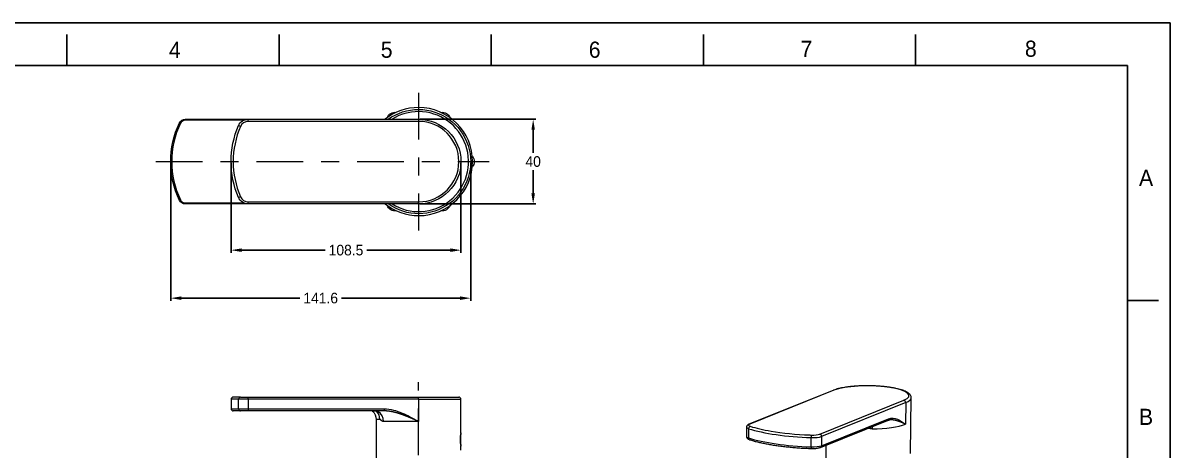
# Model space of a CAD drawing. Extents: x 11219 to 12060, y -16047 to -15452.
# Drawn here: x 11518 to 12060, y -15654 to -15452 of the extents above; entities that cross this region are included whole.
import ezdxf

# ---------------------------------------------------------------- set-up
doc = ezdxf.new("R2010")
doc.units = 0
doc.header["$MEASUREMENT"] = 0
doc.linetypes.add('CENTER', pattern=[47.5, 22, -8.5, 8.5, -8.5])
doc.linetypes.add('CENTER2', pattern=[28.575, 19.05, -3.175, 3.175, -3.175])
doc.layers.get('0').update_dxf_attribs({"color": 3, "linetype": 'CONTINUOUS'})
doc.layers.add('CENTER', color=1, linetype='CENTER2')
doc.layers.add('FORM', color=7, linetype='CONTINUOUS')
doc.layers.add('DIM_', color=6, linetype='CONTINUOUS', lineweight=9)
doc.styles.get("Standard").update_dxf_attribs({"font": 'Gulim.ttf'})
doc.dimstyles.new('사본(2) STANDARD', dxfattribs={"dimscale": 0, "dimtxt": 5, "dimasz": 5, "dimexe": 1.25, "dimexo": 0.625, "dimgap": 1.5, "dimtad": 3, "dimtih": 1, "dimtoh": 1, "dimdec": 1, "dimzin": 9, "dimdsep": 46, "dimtxsty": 'Standard', "dimcen": 2.5, "dimclrd": 3, "dimclre": 3, "dimclrt": 4, "dimadec": 0, "dimazin": 0, "dimtfac": 1, "dimtdec": 1, "dimtmove": 0, "dimatfit": 3, "dimfxl": 1.25, "dimtfill": 1, "dimtolj": 1, "dimtzin": 0, "dimarcsym": 0})

# ---------------------------------------------------------------- blocks, each defined once
blk = doc.blocks.new('*D17')
at = {"layer": 'DIM_', "color": 3, "lineweight": -2, "transparency": 16777216}
for p, q in [((11587.98, -15518.21), (11587.98, -15583.29)), ((11729.58, -15518.21), (11729.58, -15583.29)), ((11592.98, -15582.04), (11648.99, -15582.04)), ((11724.58, -15582.04), (11668.57, -15582.04))]:
    blk.add_line(p, q, dxfattribs=at)
at = {"layer": 'DIM_', "color": 3, "transparency": 16777216}
for points in [[(11592.98, -15581.21), (11592.98, -15582.88), (11587.98, -15582.04)], [(11724.58, -15581.21), (11724.58, -15582.88), (11729.58, -15582.04)]]:
    blk.add_solid(points, dxfattribs=at)
at = {"layer": 'DIM_', "color": 4, "transparency": 16777216, "insert": (11658.78, -15582.04), "char_height": 5, "attachment_point": 5, "bg_fill": 3, "box_fill_scale": 1.25, "bg_fill_color": 256, "bg_fill_true_color": 13158600, "bg_fill_transparency": 0}
blk.add_mtext('\\A1;141.6', dxfattribs=at)
blk = doc.blocks.new('*D18')
at = {"layer": 'DIM_', "color": 3, "lineweight": -2, "transparency": 16777216}
for p, q in [((11616.48, -15518.21), (11616.48, -15560.65)), ((11724.98, -15518.21), (11724.98, -15560.65)), ((11621.48, -15559.4), (11660.94, -15559.4)), ((11719.98, -15559.4), (11680.51, -15559.4))]:
    blk.add_line(p, q, dxfattribs=at)
at = {"layer": 'DIM_', "color": 3, "transparency": 16777216}
for points in [[(11621.48, -15558.57), (11621.48, -15560.24), (11616.48, -15559.4)], [(11719.98, -15558.57), (11719.98, -15560.24), (11724.98, -15559.4)]]:
    blk.add_solid(points, dxfattribs=at)
at = {"layer": 'DIM_', "color": 4, "transparency": 16777216, "insert": (11670.73, -15559.4), "char_height": 5, "attachment_point": 5, "bg_fill": 3, "box_fill_scale": 1.25, "bg_fill_color": 256, "bg_fill_true_color": 13158600, "bg_fill_transparency": 0}
blk.add_mtext('\\A1;108.5', dxfattribs=at)
blk = doc.blocks.new('*D19')
at = {"layer": 'DIM_', "color": 3, "lineweight": -2, "transparency": 16777216}
for p, q in [((11705.6, -15497.59), (11760.31, -15497.59)), ((11759.06, -15502.59), (11759.06, -15513.52)), ((11759.06, -15532.59), (11759.06, -15521.65)), ((11705.6, -15537.59), (11760.31, -15537.59))]:
    blk.add_line(p, q, dxfattribs=at)
at = {"layer": 'DIM_', "color": 3, "transparency": 16777216}
for points in [[(11758.23, -15502.59), (11759.89, -15502.59), (11759.06, -15497.59)], [(11758.23, -15532.59), (11759.89, -15532.59), (11759.06, -15537.59)]]:
    blk.add_solid(points, dxfattribs=at)
at = {"layer": 'DIM_', "color": 4, "transparency": 16777216, "insert": (11759.06, -15517.59), "char_height": 5, "attachment_point": 5, "bg_fill": 3, "box_fill_scale": 1.25, "bg_fill_color": 256, "bg_fill_true_color": 13158600, "bg_fill_transparency": 0}
blk.add_mtext('\\A1;40', dxfattribs=at)

msp = doc.modelspace()

# ---------------------------------------------------------------- linework, layer by layer
at = {"linetype": 'Continuous', "lineweight": 13}
for p, q in [((11592.57, -15499.51), (11592.11, -15499.3)), ((11594.82, -15498.09), (11594.82, -15497.59)), ((11622.43, -15498.09), (11594.82, -15498.09)), ((11620.94, -15500.99), (11620.02, -15500.59)), ((11624.61, -15498.59), (11624.61, -15497.59)), ((11704.98, -15498.59), (11624.61, -15498.59)), ((11704.98, -15497.59), (11704.98, -15498.59)), ((11592.57, -15535.66), (11592.11, -15535.88)), ((11594.82, -15537.09), (11622.43, -15537.09)), ((11594.82, -15537.59), (11594.82, -15537.09)), ((11620.94, -15534.19), (11620.02, -15534.59)), ((11624.61, -15537.59), (11624.61, -15536.59)), ((11624.61, -15536.59), (11704.98, -15536.59)), ((11704.98, -15537.59), (11704.98, -15536.59))]:
    msp.add_line(p, q, dxfattribs=at)
at = {"linetype": 'Continuous', "lineweight": 18}
for p, q in [((11594.82, -15497.59), (11624.61, -15497.59)), ((11624.61, -15497.59), (11704.98, -15497.59)), ((11624.61, -15537.59), (11594.82, -15537.59)), ((11704.98, -15537.59), (11624.61, -15537.59))]:
    msp.add_line(p, q, dxfattribs=at)
at = {"linetype": 'Continuous', "lineweight": 18, "extrusion": (0, 1, 0)}
for p, q in [((11616.48, -15629.76), (11616.48, -15634.26)), ((11620.94, -15628.76), (11617.48, -15628.76)), ((11620.94, -15628.76), (11624.61, -15628.76)), ((11624.61, -15628.76), (11704.98, -15628.76)), ((11704.98, -15628.76), (11723.98, -15628.76)), ((11724.98, -15645.69), (11724.98, -15629.76)), ((11620.94, -15635.26), (11617.48, -15635.26)), ((11624.61, -15635.26), (11620.94, -15635.26)), ((11688.73, -15635.26), (11624.61, -15635.26)), ((11688.73, -15634.26), (11688.73, -15635.26)), ((11684.98, -15639.25), (11684.98, -15659.66)), ((11724.98, -15653.74), (11724.98, -15651.84)), ((11724.98, -15651.86), (11724.98, -15651.86))]:
    msp.add_line(p, q, dxfattribs=at)
at = {"linetype": 'Continuous', "lineweight": 13, "extrusion": (0, 1, 0)}
for p, q in [((11620.02, -15629.76), (11616.48, -15629.76)), ((11624.61, -15629.76), (11620.02, -15629.76)), ((11620.02, -15634.26), (11620.02, -15629.76)), ((11624.61, -15629.76), (11624.61, -15628.76)), ((11704.98, -15629.76), (11624.61, -15629.76)), ((11624.61, -15629.76), (11624.61, -15634.26)), ((11704.98, -15629.76), (11704.98, -15628.76)), ((11704.98, -15629.76), (11724.98, -15629.76)), ((11704.98, -15629.76), (11704.98, -15640.26)), ((11616.48, -15634.26), (11620.02, -15634.26)), ((11620.02, -15634.26), (11624.61, -15634.26)), ((11624.61, -15634.26), (11624.61, -15635.26)), ((11624.61, -15634.26), (11688.73, -15634.26)), ((11685.13, -15635.46), (11683.24, -15635.46)), ((11686.71, -15639.25), (11684.98, -15639.25)), ((11704.98, -15640.26), (11688.44, -15640.26))]:
    msp.add_line(p, q, dxfattribs=at)
at = {"linetype": 'Continuous', "lineweight": 18, "extrusion": (0.009886, 0.972157, 0.234124)}
for p, q in [((11900.6, -15625.58), (11860.9, -15641.56)), ((11937.22, -15655.32), (11937.49, -15629.06)), ((11894.64, -15652.5), (11926.31, -15639.75)), ((11859.75, -15642.93), (11859.71, -15647.3)), ((11897.26, -15651.44), (11897.19, -15657.72))]:
    msp.add_line(p, q, dxfattribs=at)
at = {"linetype": 'Continuous', "lineweight": 13, "extrusion": (0.009886, 0.972157, 0.234124)}
for p, q in [((11900.98, -15625.53), (11861.28, -15641.51)), ((11894.32, -15646.22), (11934.02, -15630.24)), ((11934.88, -15631.34), (11895.18, -15647.32)), ((11934.88, -15631.34), (11934.77, -15641.55)), ((11895.14, -15651.69), (11926.81, -15638.95)), ((11860.75, -15643.64), (11860.7, -15648.02)), ((11890.27, -15652.23), (11890.31, -15647.86)), ((11895.18, -15647.32), (11895.14, -15651.69))]:
    msp.add_line(p, q, dxfattribs=at)
at = {"linetype": 'Continuous', "lineweight": 18}
for centre, radius, start, end in [((11704.98, -15517.59), 25.5, 90, 128.3428), ((11704.98, -15517.59), 23.6, 90, 122.0681), ((11704.98, -15517.59), 23.6, 237.9375, 90), ((11704.98, -15517.59), 25.5, 270, 90), ((11704.98, -15517.59), 25.5, 231.6572, 270), ((11617.48, -15629.76), 1, 90, 180), ((11723.98, -15629.76), 1, 0, 90), ((11617.48, -15634.26), 1, 180, 270), ((11684.55, -15633.94), 2, 221.2769, 229.2602)]:
    msp.add_arc(centre, radius, start, end, dxfattribs=at)
at = {"linetype": 'Continuous', "lineweight": 18, "extrusion": (0, 0, -1)}
for centre, radius, start, end in [((-11693.85, -15498.32), 4, 21.4402, 98.5598), ((-11704.98, -15517.59), 24.6, 90, 305.6062), ((-11704.98, -15517.59), 24.6, 54.3881, 90), ((-11716.1, -15498.32), 4, 81.4402, 158.5598), ((-11630.48, -15517.59), 42.5, 334.5083, 25.4917), ((-11594.82, -15500.59), 3, 25.4917, 90), ((-11658.98, -15517.59), 42.5, 336.4218, 23.5782), ((-11624.61, -15502.59), 5, 23.5782, 90), ((-11704.98, -15517.59), 20, 90, 270), ((-11727.23, -15517.59), 4, 141.4402, 218.5598), ((-11594.82, -15534.59), 3, 270, 334.5083), ((-11624.61, -15532.59), 5, 270, 336.4218), ((-11693.85, -15536.86), 4, 261.4402, 338.5598), ((-11716.1, -15536.86), 4, 201.4402, 278.5598), ((-11679.98, -15639.25), 5, 130.7398, 180)]:
    msp.add_arc(centre, radius, start, end, dxfattribs=at)
at = {"linetype": 'Continuous', "lineweight": 13}
for centre, radius, start, end in [((11630.48, -15517.59), 42, 154.5083, 205.4917), ((11594.82, -15500.59), 2.5, 90, 154.5083), ((11624.61, -15502.59), 4, 90, 156.4218), ((11704.98, -15517.59), 19, 270, 90), ((11658.98, -15517.59), 41.5, 156.4218, 203.5782), ((11594.82, -15534.59), 2.5, 205.4917, 270), ((11624.61, -15532.59), 4, 203.5782, 270)]:
    msp.add_arc(centre, radius, start, end, dxfattribs=at)
for centre, major_axis, ratio, start_param, end_param in [((11917.5, -15627.89), (-19, 0.19), 0.234124, 2.627342, 5.768934), ((11620.94, -15629.76), (0, 1), 0.916515, 0, 1.570796), ((11900.97, -15626.5), (-0.373, 0.928), 0.846463, 5.827907, 6.283193), ((11934.01, -15631.22), (0.373, -0.928), 0.846463, 1.115518, 2.686314), ((11917.49, -15628.86), (20, -0.2), 0.234124, 5.768934, 6.283223), ((11620.94, -15634.26), (0, 1), 0.916515, 1.570796, 3.141593), ((11686.32, -15633.94), (0, -2), 0.913247, 5.432806, 5.572142), ((11682.15, -15639.25), (0, -5), 0.913247, 1.570796, 2.430549), ((11864.75, -15642.98), (5, -0.05), 0.234124, 3.138384, 3.786621), ((11864.76, -15642.01), (-4, 0.04), 0.234124, 5.768934, 6.928214), ((11861.55, -15643.51), (0.307, 0.952), 0.776873, 0.380977, 1.951773), ((11894.77, -15638.01), (42.5, -0.43), 0.234124, 3.786621, 4.609655), ((11861.27, -15642.48), (0.373, -0.928), 0.846463, 2.686314, 3.141158), ((11894.78, -15637.03), (-41.5, 0.42), 0.234124, 0.645029, 0.972262), ((11894.78, -15637.03), (-41.5, 0.42), 0.234124, 1.448104, 1.468062), ((11890.41, -15647.63), (0.034, 0.999), 0.099703, 0.237523, 1.80832), ((11890.84, -15645.73), (-4, 0.04), 0.234124, 1.468062, 2.627342), ((11894.31, -15647.2), (0.373, -0.928), 0.846463, 1.115518, 2.686314), ((11917.39, -15639.07), (20, -0.2), 0.234124, 4.795238, 5.768934), ((11864.71, -15647.35), (-5, 0.05), 0.234124, 0.000017, 0.645029), ((11861.5, -15647.89), (0.307, 0.952), 0.776873, 1.951773, 3.141725), ((11894.72, -15642.38), (-42.5, 0.43), 0.234124, 0.645029, 1.468062), ((11890.37, -15652), (0.034, 0.999), 0.099703, 1.80832, 3.141314), ((11890.79, -15651.07), (-5, 0.05), 0.234124, 1.468062, 2.627342), ((11890.83, -15646.7), (5, -0.05), 0.234124, 4.609655, 5.768934), ((11894.27, -15651.57), (-0.373, 0.928), 0.846463, 3.140888, 4.257111)]:
    msp.add_ellipse(centre, major_axis=major_axis, ratio=ratio, start_param=start_param, end_param=end_param, dxfattribs=at)
at = {"linetype": 'Continuous', "lineweight": 18}
for centre, major_axis, ratio, start_param, end_param in [((11684.3, -15640.26), (0, -5), 0.82697, 1.570796, 2.714571), ((11925.94, -15638.82), (-0.373, 0.928), 0.846463, 3.1416, 4.257111), ((11894.78, -15637.03), (-41.5, 0.42), 0.234124, 0.972262, 1.448104), ((11919.4, -15644.92), (0.05, -5), 0.080454, 4.248303, 4.475289)]:
    msp.add_ellipse(centre, major_axis=major_axis, ratio=ratio, start_param=start_param, end_param=end_param, dxfattribs=at)
for points, knots in [([(11937.46, -15629.04), (11937.47, -15628.94), (11937.48, -15628.64), (11937.31, -15628.15), (11937, -15627.63), (11936.53, -15627.13), (11935.9, -15626.65), (11935.07, -15626.19), (11934.07, -15625.75), (11932.93, -15625.35), (11931.66, -15624.99), (11930.28, -15624.66), (11928.79, -15624.37), (11927.21, -15624.11), (11925.54, -15623.89), (11923.8, -15623.71), (11922.01, -15623.57), (11920.18, -15623.47), (11918.32, -15623.42), (11916.46, -15623.4), (11914.61, -15623.43), (11912.78, -15623.5), (11911, -15623.61), (11909.27, -15623.76), (11907.62, -15623.95), (11906.05, -15624.18), (11904.58, -15624.44), (11903.22, -15624.74), (11901.98, -15625.08), (11901.14, -15625.37), (11900.7, -15625.54), (11900.6, -15625.58)], [0, 0, 0, 0, 0.013762, 0.041481, 0.069859, 0.101187, 0.136787, 0.1755, 0.214436, 0.252656, 0.290303, 0.327567, 0.364575, 0.401411, 0.438131, 0.474768, 0.511351, 0.547896, 0.584419, 0.620933, 0.657447, 0.69397, 0.730513, 0.76709, 0.803717, 0.840416, 0.877217, 0.914162, 0.951315, 0.988775, 1, 1, 1, 1]), ([(11685.5, -15635.47), (11685.5, -15635.47), (11685.5, -15635.47), (11685.49, -15635.47), (11685.47, -15635.46), (11685.45, -15635.46), (11685.44, -15635.46), (11685.42, -15635.46), (11685.4, -15635.46), (11685.38, -15635.46), (11685.36, -15635.46), (11685.34, -15635.46), (11685.31, -15635.46), (11685.29, -15635.46), (11685.26, -15635.46), (11685.24, -15635.46), (11685.21, -15635.46), (11685.18, -15635.46), (11685.16, -15635.46), (11685.14, -15635.46), (11685.13, -15635.46)], [0, 0, 0, 0, 0.009802, 0.065851, 0.122256, 0.178999, 0.236061, 0.293424, 0.351073, 0.40899, 0.467161, 0.525571, 0.584207, 0.643056, 0.702106, 0.761345, 0.820764, 0.880352, 0.9401, 1, 1, 1, 1]), ([(11686.01, -15635.71), (11686.01, -15635.71), (11686.01, -15635.71), (11686, -15635.71), (11685.99, -15635.71), (11685.98, -15635.71), (11685.97, -15635.7), (11685.95, -15635.7), (11685.94, -15635.7), (11685.93, -15635.69), (11685.92, -15635.69), (11685.9, -15635.68), (11685.89, -15635.68), (11685.87, -15635.67), (11685.86, -15635.66), (11685.84, -15635.65), (11685.82, -15635.65), (11685.81, -15635.64), (11685.81, -15635.64), (11685.81, -15635.64)], [0, 0, 0, 0, 0.038787, 0.079479, 0.12256, 0.168439, 0.217452, 0.269872, 0.325909, 0.38571, 0.449369, 0.51692, 0.588348, 0.663591, 0.74254, 0.825049, 0.910934, 0.999982, 1, 1, 1, 1]), ([(11704.98, -15640.26), (11704.92, -15640.24), (11704.82, -15640.19), (11704.66, -15640.12), (11704.51, -15640.05), (11704.35, -15639.99), (11704.2, -15639.92), (11704.05, -15639.85), (11703.9, -15639.78), (11703.75, -15639.72), (11703.6, -15639.65), (11703.45, -15639.58), (11703.31, -15639.52), (11703.16, -15639.46), (11703.02, -15639.39), (11702.88, -15639.33), (11702.74, -15639.27), (11702.6, -15639.21), (11702.46, -15639.14), (11702.32, -15639.08), (11702.18, -15639.02), (11702.05, -15638.97), (11701.91, -15638.91), (11701.78, -15638.85), (11701.65, -15638.79), (11701.52, -15638.74), (11701.39, -15638.68), (11701.26, -15638.63), (11701.13, -15638.57), (11701.01, -15638.52), (11700.88, -15638.47), (11700.76, -15638.41), (11700.63, -15638.36), (11700.51, -15638.31), (11700.39, -15638.26), (11700.27, -15638.21), (11700.15, -15638.16), (11700.04, -15638.11), (11699.92, -15638.07), (11699.8, -15638.02), (11699.69, -15637.97), (11699.58, -15637.93), (11699.47, -15637.88), (11699.36, -15637.84), (11699.25, -15637.8), (11699.14, -15637.75), (11699.03, -15637.71), (11698.93, -15637.67), (11698.82, -15637.63), (11698.72, -15637.59), (11698.62, -15637.55), (11698.52, -15637.51), (11698.42, -15637.48), (11698.32, -15637.44), (11698.22, -15637.4), (11698.12, -15637.37), (11698.03, -15637.33), (11697.93, -15637.29), (11697.84, -15637.26), (11697.75, -15637.23), (11697.66, -15637.19), (11697.57, -15637.16), (11697.48, -15637.13), (11697.4, -15637.1), (11697.31, -15637.07), (11697.23, -15637.04), (11697.14, -15637.01), (11697.04, -15636.97), (11696.92, -15636.93), (11696.78, -15636.88), (11696.64, -15636.83), (11696.51, -15636.79), (11696.37, -15636.74), (11696.23, -15636.69), (11696.09, -15636.65), (11695.96, -15636.6), (11695.82, -15636.56), (11695.68, -15636.52), (11695.55, -15636.47), (11695.41, -15636.43), (11695.28, -15636.39), (11695.14, -15636.35), (11695.01, -15636.31), (11694.88, -15636.27), (11694.74, -15636.23), (11694.61, -15636.19), (11694.48, -15636.16), (11694.34, -15636.12), (11694.21, -15636.08), (11694.08, -15636.05), (11693.95, -15636.01), (11693.82, -15635.98), (11693.69, -15635.95), (11693.56, -15635.91), (11693.43, -15635.88), (11693.3, -15635.85), (11693.17, -15635.82), (11693.04, -15635.79), (11692.91, -15635.76), (11692.79, -15635.74), (11692.66, -15635.71), (11692.53, -15635.68), (11692.4, -15635.66), (11692.28, -15635.63), (11692.15, -15635.61), (11692.03, -15635.58), (11691.9, -15635.56), (11691.78, -15635.54), (11691.66, -15635.52), (11691.53, -15635.5), (11691.41, -15635.48), (11691.29, -15635.46), (11691.16, -15635.44), (11691.04, -15635.43), (11690.92, -15635.41), (11690.8, -15635.4), (11690.68, -15635.38), (11690.56, -15635.37), (11690.44, -15635.36), (11690.33, -15635.34), (11690.21, -15635.33), (11690.09, -15635.32), (11689.97, -15635.31), (11689.86, -15635.31), (11689.74, -15635.3), (11689.63, -15635.29), (11689.51, -15635.28), (11689.4, -15635.28), (11689.29, -15635.27), (11689.17, -15635.27), (11689.06, -15635.27), (11688.95, -15635.27), (11688.84, -15635.26), (11688.77, -15635.26), (11688.73, -15635.26)], [0, 0, 0, 0, 0.010091, 0.0201, 0.03003, 0.039879, 0.049649, 0.059339, 0.068951, 0.078483, 0.087938, 0.097314, 0.106613, 0.115833, 0.124977, 0.134043, 0.143032, 0.151944, 0.16078, 0.169539, 0.178222, 0.186828, 0.195359, 0.203813, 0.212191, 0.220493, 0.228719, 0.23687, 0.244945, 0.252943, 0.260866, 0.268714, 0.276485, 0.284181, 0.291801, 0.299344, 0.306812, 0.314204, 0.32152, 0.32876, 0.335923, 0.343011, 0.350021, 0.356956, 0.363813, 0.370594, 0.377298, 0.383926, 0.390476, 0.396948, 0.403344, 0.409662, 0.415902, 0.422064, 0.428149, 0.434155, 0.440083, 0.445932, 0.451703, 0.457395, 0.463009, 0.468542, 0.473997, 0.479372, 0.484668, 0.489883, 0.495019, 0.500074, 0.508704, 0.517303, 0.52587, 0.534406, 0.542911, 0.551384, 0.559825, 0.568236, 0.576615, 0.584962, 0.593278, 0.601563, 0.609816, 0.618038, 0.626228, 0.634387, 0.642514, 0.65061, 0.658674, 0.666706, 0.674706, 0.682675, 0.690611, 0.698516, 0.706388, 0.714228, 0.722036, 0.729811, 0.737554, 0.745264, 0.752942, 0.760587, 0.768199, 0.775778, 0.783323, 0.790836, 0.798315, 0.80576, 0.813172, 0.820549, 0.827893, 0.835203, 0.842478, 0.849719, 0.856926, 0.864098, 0.871234, 0.878336, 0.885403, 0.892434, 0.89943, 0.90639, 0.913315, 0.920203, 0.927055, 0.933871, 0.940651, 0.947394, 0.9541, 0.960769, 0.967401, 0.973996, 0.980554, 0.987074, 0.993556, 1, 1, 1, 1]), ([(11934.77, -15641.55), (11934.75, -15641.54), (11934.7, -15641.51), (11934.62, -15641.47), (11934.54, -15641.44), (11934.47, -15641.4), (11934.39, -15641.37), (11934.32, -15641.33), (11934.24, -15641.29), (11934.17, -15641.26), (11934.09, -15641.22), (11934.02, -15641.19), (11933.94, -15641.15), (11933.87, -15641.12), (11933.8, -15641.09), (11933.73, -15641.05), (11933.66, -15641.02), (11933.58, -15640.99), (11933.51, -15640.96), (11933.44, -15640.92), (11933.37, -15640.89), (11933.3, -15640.86), (11933.23, -15640.83), (11933.17, -15640.8), (11933.1, -15640.77), (11933.03, -15640.74), (11932.96, -15640.71), (11932.9, -15640.69), (11932.83, -15640.66), (11932.76, -15640.63), (11932.7, -15640.6), (11932.63, -15640.58), (11932.57, -15640.55), (11932.5, -15640.52), (11932.44, -15640.5), (11932.38, -15640.47), (11932.31, -15640.45), (11932.25, -15640.43), (11932.19, -15640.4), (11932.13, -15640.38), (11932.07, -15640.36), (11932.01, -15640.33), (11931.95, -15640.31), (11931.89, -15640.29), (11931.83, -15640.27), (11931.77, -15640.25), (11931.71, -15640.23), (11931.66, -15640.21), (11931.6, -15640.19), (11931.54, -15640.17), (11931.49, -15640.15), (11931.43, -15640.13), (11931.38, -15640.12), (11931.33, -15640.1), (11931.27, -15640.08), (11931.22, -15640.06), (11931.17, -15640.05), (11931.12, -15640.03), (11931.07, -15640.02), (11931.01, -15640), (11930.97, -15639.99), (11930.92, -15639.97), (11930.87, -15639.96), (11930.82, -15639.94), (11930.77, -15639.93), (11930.73, -15639.92), (11930.68, -15639.9), (11930.63, -15639.89), (11930.56, -15639.87), (11930.48, -15639.85), (11930.41, -15639.83), (11930.33, -15639.81), (11930.25, -15639.79), (11930.18, -15639.77), (11930.1, -15639.75), (11930.02, -15639.74), (11929.95, -15639.72), (11929.87, -15639.7), (11929.8, -15639.69), (11929.72, -15639.67), (11929.65, -15639.66), (11929.57, -15639.64), (11929.5, -15639.63), (11929.42, -15639.62), (11929.35, -15639.6), (11929.27, -15639.59), (11929.2, -15639.58), (11929.12, -15639.57), (11929.05, -15639.56), (11928.98, -15639.55), (11928.9, -15639.54), (11928.83, -15639.53), (11928.75, -15639.52), (11928.68, -15639.52), (11928.61, -15639.51), (11928.53, -15639.51), (11928.46, -15639.5), (11928.39, -15639.5), (11928.32, -15639.49), (11928.24, -15639.49), (11928.17, -15639.49), (11928.1, -15639.49), (11928.03, -15639.49), (11927.96, -15639.48), (11927.88, -15639.49), (11927.81, -15639.49), (11927.74, -15639.49), (11927.67, -15639.49), (11927.6, -15639.49), (11927.53, -15639.5), (11927.46, -15639.5), (11927.39, -15639.51), (11927.32, -15639.51), (11927.25, -15639.52), (11927.18, -15639.53), (11927.11, -15639.53), (11927.05, -15639.54), (11926.98, -15639.55), (11926.94, -15639.56), (11926.92, -15639.56)], [0, 0, 0, 0, 0.011238, 0.022386, 0.033445, 0.044415, 0.055296, 0.066088, 0.076793, 0.08741, 0.09794, 0.108383, 0.118739, 0.129008, 0.139192, 0.149289, 0.159301, 0.169227, 0.179067, 0.188823, 0.198493, 0.208078, 0.217579, 0.226995, 0.236326, 0.245572, 0.254734, 0.263812, 0.272805, 0.281713, 0.290538, 0.299277, 0.307933, 0.316504, 0.32499, 0.333392, 0.341709, 0.349942, 0.35809, 0.366153, 0.374132, 0.382025, 0.389833, 0.397556, 0.405194, 0.412746, 0.420213, 0.427593, 0.434889, 0.442098, 0.44922, 0.456257, 0.463207, 0.47007, 0.476847, 0.483536, 0.490138, 0.496653, 0.50308, 0.50942, 0.515671, 0.521835, 0.52791, 0.533896, 0.539794, 0.545603, 0.551322, 0.556953, 0.566565, 0.576142, 0.585683, 0.59519, 0.604662, 0.614099, 0.6235, 0.632867, 0.642199, 0.651496, 0.660758, 0.669985, 0.679177, 0.688334, 0.697456, 0.706543, 0.715594, 0.724611, 0.733592, 0.742537, 0.751448, 0.760323, 0.769162, 0.777965, 0.786733, 0.795465, 0.804161, 0.81282, 0.821444, 0.830031, 0.838582, 0.847097, 0.855574, 0.864015, 0.872419, 0.880786, 0.889115, 0.897408, 0.905662, 0.913879, 0.922058, 0.930199, 0.938302, 0.946367, 0.954393, 0.962381, 0.970329, 0.978239, 0.986109, 0.99394, 1, 1, 1, 1]), ([(11724.96, -15645.75), (11724.95, -15645.79), (11724.93, -15645.9), (11724.9, -15646.12), (11724.87, -15646.36), (11724.84, -15646.57), (11724.82, -15646.79), (11724.78, -15647.12), (11724.75, -15647.57), (11724.73, -15648.05), (11724.71, -15648.46), (11724.71, -15648.76), (11724.71, -15649.06), (11724.72, -15649.46), (11724.75, -15649.95), (11724.78, -15650.4), (11724.82, -15650.73), (11724.84, -15650.96), (11724.87, -15651.16), (11724.9, -15651.4), (11724.93, -15651.6), (11724.95, -15651.71), (11724.95, -15651.74)], [0, 0, 0, 0, 0.061724, 0.136427, 0.173779, 0.211131, 0.248482, 0.285834, 0.360538, 0.435241, 0.472593, 0.509945, 0.547296, 0.584648, 0.659352, 0.734055, 0.771407, 0.808759, 0.84611, 0.883462, 0.958166, 1, 1, 1, 1]), ([(11724.95, -15651.63), (11724.94, -15651.55), (11724.92, -15651.41), (11724.89, -15651.17), (11724.87, -15650.96), (11724.85, -15650.73), (11724.82, -15650.41), (11724.79, -15649.96), (11724.77, -15649.57), (11724.76, -15649.17), (11724.75, -15648.97), (11724.75, -15648.56), (11724.76, -15648.36), (11724.77, -15647.96), (11724.79, -15647.57), (11724.82, -15647.12), (11724.85, -15646.8), (11724.87, -15646.57), (11724.89, -15646.37), (11724.92, -15646.13), (11724.94, -15645.98), (11724.95, -15645.9), (11724.95, -15645.9)], [0, 0, 0, 0, 0.083012, 0.124528, 0.166044, 0.20756, 0.249076, 0.332109, 0.415141, 0.415141, 0.498173, 0.498173, 0.581206, 0.581206, 0.664238, 0.74727, 0.788787, 0.830303, 0.871819, 0.913335, 0.996367, 1, 1, 1, 1]), ([(11724.98, -15645.68), (11724.98, -15645.68), (11724.98, -15645.68), (11724.98, -15645.67), (11724.98, -15645.66), (11724.98, -15645.66)], [0, 0, 0, 0, 0.033359, 0.033359, 1, 1, 1, 1]), ([(11860.9, -15641.56), (11860.8, -15641.6), (11860.57, -15641.7), (11860.25, -15641.91), (11859.96, -15642.21), (11859.78, -15642.57), (11859.76, -15642.81), (11859.77, -15642.91)], [0, 0, 0, 0, 0.187039, 0.44049, 0.655825, 0.86311, 1, 1, 1, 1]), ([(11859.72, -15647.29), (11859.72, -15647.34), (11859.7, -15647.54), (11859.82, -15647.87), (11860.05, -15648.2), (11860.35, -15648.46), (11860.73, -15648.67), (11861.03, -15648.79), (11861.2, -15648.84)], [0, 0, 0, 0, 0.056959, 0.227504, 0.387857, 0.560764, 0.773294, 1, 1, 1, 1]), ([(11861.2, -15648.84), (11861.49, -15648.93), (11862.36, -15649.2), (11863.89, -15649.63), (11865.83, -15650.11), (11867.89, -15650.57), (11870.06, -15650.98), (11872.34, -15651.37), (11874.7, -15651.72), (11877.15, -15652.03), (11879.67, -15652.3), (11882.26, -15652.54), (11884.89, -15652.74), (11887.59, -15652.89), (11889.41, -15652.97), (11890.34, -15653)], [0, 0, 0, 0, 0.04189, 0.122213, 0.202342, 0.282291, 0.362102, 0.441806, 0.521427, 0.600981, 0.680485, 0.759948, 0.839381, 0.918791, 1, 1, 1, 1]), ([(11890.34, -15653), (11890.49, -15653.01), (11890.94, -15653.02), (11891.69, -15653), (11892.55, -15652.95), (11893.35, -15652.84), (11894.06, -15652.7), (11894.46, -15652.57), (11894.64, -15652.5)], [0, 0, 0, 0, 0.093843, 0.272893, 0.452674, 0.634177, 0.819668, 1, 1, 1, 1])]:
    msp.add_open_spline(points, degree=3, knots=knots, dxfattribs=at)
at = {"linetype": 'Continuous', "lineweight": 13}
for points, knots in [([(11685.19, -15635.27), (11685.19, -15635.27), (11685.19, -15635.28), (11685.21, -15635.28), (11685.22, -15635.28), (11685.24, -15635.28), (11685.26, -15635.28), (11685.27, -15635.29), (11685.29, -15635.29), (11685.31, -15635.29), (11685.32, -15635.3), (11685.34, -15635.3), (11685.35, -15635.3), (11685.37, -15635.31), (11685.38, -15635.31), (11685.4, -15635.31), (11685.41, -15635.32), (11685.43, -15635.32), (11685.44, -15635.33), (11685.46, -15635.33), (11685.47, -15635.34), (11685.49, -15635.34), (11685.5, -15635.35), (11685.52, -15635.35), (11685.53, -15635.36), (11685.55, -15635.36), (11685.56, -15635.37), (11685.57, -15635.37), (11685.59, -15635.38), (11685.6, -15635.38), (11685.61, -15635.39), (11685.63, -15635.4), (11685.64, -15635.4), (11685.65, -15635.41), (11685.67, -15635.42), (11685.68, -15635.42), (11685.69, -15635.43), (11685.7, -15635.44), (11685.72, -15635.45), (11685.73, -15635.45), (11685.74, -15635.46), (11685.75, -15635.47), (11685.77, -15635.48), (11685.78, -15635.49), (11685.79, -15635.49), (11685.8, -15635.5), (11685.81, -15635.51), (11685.82, -15635.52), (11685.84, -15635.53), (11685.85, -15635.54), (11685.86, -15635.55), (11685.87, -15635.56), (11685.88, -15635.57), (11685.89, -15635.58), (11685.9, -15635.59), (11685.91, -15635.6), (11685.92, -15635.61), (11685.93, -15635.62), (11685.94, -15635.63), (11685.95, -15635.64), (11685.96, -15635.65), (11685.97, -15635.66), (11685.98, -15635.67), (11685.99, -15635.68), (11686, -15635.69), (11686.01, -15635.7), (11686.01, -15635.71), (11686.01, -15635.71)], [0, 0, 0, 0, 0.004748, 0.01957, 0.034409, 0.049266, 0.064139, 0.079031, 0.093942, 0.108871, 0.123819, 0.138786, 0.153773, 0.16878, 0.183807, 0.198855, 0.213925, 0.229015, 0.244127, 0.259261, 0.274417, 0.289595, 0.304796, 0.320021, 0.335268, 0.35054, 0.365835, 0.381154, 0.396498, 0.411867, 0.42726, 0.442679, 0.458123, 0.473593, 0.489089, 0.504611, 0.52016, 0.535735, 0.551337, 0.566967, 0.582624, 0.598308, 0.61402, 0.629761, 0.645529, 0.661327, 0.677153, 0.693007, 0.708891, 0.724804, 0.740747, 0.75672, 0.772722, 0.788755, 0.804817, 0.820911, 0.837035, 0.85319, 0.869375, 0.885592, 0.901841, 0.918121, 0.934433, 0.950776, 0.967152, 0.98356, 1, 1, 1, 1]), ([(11685.35, -15635.36), (11685.35, -15635.36), (11685.35, -15635.37), (11685.36, -15635.38), (11685.37, -15635.39), (11685.38, -15635.4), (11685.39, -15635.4), (11685.41, -15635.41), (11685.42, -15635.42), (11685.43, -15635.43), (11685.44, -15635.44), (11685.45, -15635.45), (11685.47, -15635.46), (11685.48, -15635.47), (11685.49, -15635.47), (11685.5, -15635.48), (11685.51, -15635.49), (11685.53, -15635.5), (11685.54, -15635.5), (11685.55, -15635.51), (11685.56, -15635.52), (11685.57, -15635.53), (11685.58, -15635.53), (11685.59, -15635.54), (11685.61, -15635.55), (11685.62, -15635.55), (11685.63, -15635.56), (11685.64, -15635.56), (11685.65, -15635.57), (11685.66, -15635.58), (11685.67, -15635.58), (11685.68, -15635.59), (11685.69, -15635.59), (11685.7, -15635.6), (11685.71, -15635.6), (11685.72, -15635.61), (11685.73, -15635.61), (11685.74, -15635.62), (11685.75, -15635.62), (11685.76, -15635.63), (11685.77, -15635.63), (11685.78, -15635.63), (11685.79, -15635.64), (11685.8, -15635.64), (11685.81, -15635.65), (11685.82, -15635.65), (11685.83, -15635.65), (11685.84, -15635.66), (11685.85, -15635.66), (11685.86, -15635.66), (11685.87, -15635.67), (11685.88, -15635.67), (11685.88, -15635.67), (11685.89, -15635.68), (11685.9, -15635.68), (11685.91, -15635.68), (11685.92, -15635.68), (11685.93, -15635.69), (11685.93, -15635.69), (11685.94, -15635.69), (11685.95, -15635.69), (11685.96, -15635.7), (11685.96, -15635.7), (11685.97, -15635.7), (11685.98, -15635.7), (11685.99, -15635.71), (11685.99, -15635.71), (11686, -15635.71), (11686.01, -15635.71), (11686.01, -15635.71), (11686.01, -15635.71)], [0, 0, 0, 0, 0.00139, 0.022268, 0.04296, 0.063466, 0.083787, 0.103922, 0.123872, 0.143635, 0.163212, 0.182604, 0.20181, 0.22083, 0.239664, 0.258312, 0.276776, 0.295054, 0.313147, 0.331055, 0.348779, 0.366318, 0.383674, 0.400845, 0.417834, 0.434639, 0.451262, 0.467702, 0.483961, 0.500037, 0.515933, 0.531648, 0.547183, 0.562538, 0.577714, 0.592711, 0.60753, 0.62217, 0.636634, 0.65092, 0.665031, 0.678965, 0.692724, 0.706308, 0.719719, 0.732955, 0.746019, 0.758909, 0.771628, 0.784176, 0.796552, 0.808759, 0.820795, 0.832663, 0.844362, 0.855892, 0.867256, 0.878452, 0.889483, 0.900347, 0.911046, 0.921581, 0.931952, 0.942159, 0.952203, 0.962085, 0.971805, 0.981364, 0.990762, 1, 1, 1, 1]), ([(11688.73, -15634.26), (11691.68, -15634.26), (11694.53, -15635.13), (11699.89, -15637.4), (11702.44, -15638.84), (11704.98, -15640.26)], [0, 0, 0, 0, 0.5, 0.5, 1, 1, 1, 1]), ([(11688.44, -15640.26), (11688.43, -15640.26), (11688.42, -15640.26), (11688.41, -15640.26), (11688.39, -15640.26), (11688.38, -15640.26), (11688.36, -15640.26), (11688.35, -15640.26), (11688.33, -15640.26), (11688.31, -15640.26), (11688.3, -15640.25), (11688.28, -15640.25), (11688.27, -15640.25), (11688.25, -15640.25), (11688.23, -15640.24), (11688.21, -15640.24), (11688.2, -15640.23), (11688.16, -15640.23), (11688.11, -15640.21), (11688.05, -15640.19), (11687.99, -15640.17), (11687.94, -15640.15), (11687.89, -15640.13), (11687.85, -15640.11), (11687.81, -15640.08), (11687.77, -15640.06), (11687.73, -15640.03), (11687.69, -15640.01), (11687.65, -15639.98), (11687.61, -15639.95), (11687.57, -15639.91), (11687.53, -15639.88), (11687.5, -15639.85), (11687.47, -15639.83), (11687.44, -15639.8), (11687.42, -15639.78), (11687.39, -15639.75), (11687.36, -15639.72), (11687.32, -15639.69), (11687.29, -15639.65), (11687.25, -15639.61), (11687.22, -15639.58), (11687.19, -15639.55), (11687.16, -15639.52), (11687.14, -15639.5), (11687.11, -15639.48), (11687.09, -15639.45), (11687.06, -15639.42), (11687.02, -15639.39), (11686.98, -15639.36), (11686.95, -15639.34), (11686.92, -15639.32), (11686.89, -15639.3), (11686.87, -15639.29), (11686.85, -15639.28), (11686.84, -15639.28), (11686.82, -15639.27), (11686.81, -15639.26), (11686.79, -15639.26), (11686.77, -15639.26), (11686.76, -15639.25), (11686.74, -15639.25), (11686.73, -15639.25), (11686.72, -15639.25), (11686.71, -15639.25)], [0, 0, 0, 0, 0.007002, 0.014115, 0.021341, 0.02868, 0.036133, 0.043699, 0.05138, 0.059177, 0.067089, 0.075117, 0.083263, 0.091525, 0.099905, 0.108403, 0.117019, 0.125754, 0.159098, 0.191261, 0.222268, 0.252144, 0.273142, 0.294469, 0.316133, 0.338137, 0.360488, 0.38319, 0.406248, 0.429667, 0.453452, 0.477605, 0.502131, 0.514396, 0.528545, 0.544578, 0.562496, 0.582301, 0.603991, 0.627568, 0.650299, 0.671426, 0.690951, 0.708875, 0.725197, 0.73992, 0.753044, 0.777411, 0.800861, 0.823409, 0.845068, 0.865855, 0.885791, 0.89661, 0.907329, 0.917951, 0.928481, 0.938924, 0.949283, 0.959565, 0.969772, 0.97991, 0.989985, 1, 1, 1, 1]), ([(11926.81, -15638.95), (11928.27, -15638.36), (11929.66, -15638.63), (11932.29, -15639.78), (11933.53, -15640.67), (11934.77, -15641.55)], [0, 0, 0, 0, 0.5, 0.5, 1, 1, 1, 1]), ([(11724.98, -15645.66), (11724.98, -15645.66), (11724.97, -15645.67), (11724.97, -15645.69), (11724.97, -15645.71), (11724.96, -15645.74), (11724.96, -15645.75)], [0, 0, 0, 0, 0.425985, 0.425985, 0.851969, 1, 1, 1, 1]), ([(11918.99, -15643.75), (11918.98, -15643.75), (11918.97, -15643.75), (11918.94, -15643.75), (11918.91, -15643.75), (11918.89, -15643.75), (11918.86, -15643.75), (11918.83, -15643.75), (11918.8, -15643.75), (11918.77, -15643.74), (11918.74, -15643.74), (11918.71, -15643.74), (11918.68, -15643.74), (11918.65, -15643.73), (11918.62, -15643.73), (11918.59, -15643.73), (11918.56, -15643.72), (11918.5, -15643.72), (11918.41, -15643.71), (11918.29, -15643.69), (11918.18, -15643.66), (11918.08, -15643.64), (11917.99, -15643.62), (11917.91, -15643.6), (11917.84, -15643.58), (11917.76, -15643.55), (11917.68, -15643.53), (11917.6, -15643.5), (11917.52, -15643.47), (11917.44, -15643.44), (11917.36, -15643.41), (11917.31, -15643.39), (11917.29, -15643.38)], [0, 0, 0, 0, 0.014808, 0.029851, 0.045133, 0.060653, 0.076413, 0.092414, 0.108659, 0.125147, 0.141879, 0.158858, 0.176083, 0.193556, 0.211278, 0.229249, 0.247471, 0.265944, 0.336458, 0.404477, 0.470051, 0.533233, 0.577639, 0.622742, 0.668555, 0.71509, 0.762357, 0.810368, 0.859132, 0.908658, 0.958956, 1, 1, 1, 1]), ([(11724.95, -15651.74), (11724.96, -15651.76), (11724.96, -15651.81), (11724.97, -15651.85), (11724.98, -15651.86), (11724.98, -15651.86)], [0, 0, 0, 0, 0.305556, 0.652778, 1, 1, 1, 1])]:
    msp.add_open_spline(points, degree=3, knots=knots, dxfattribs=at)
at = {"linetype": 'Continuous', "lineweight": 18}
for points, degree in [([(11685.39, -15635.4), (11685.57, -15635.55), (11685.8, -15635.64)], 2), ([(11926.3, -15639.75), (11927.26, -15639.52)], 1)]:
    msp.add_open_spline(points, degree=degree, dxfattribs=at)
at = {"layer": 'CENTER', "color": 1, "linetype": 'CENTER', "lineweight": 13}
msp.add_line((11704.98, -15893.66), (11704.98, -15621.76), dxfattribs=at)
at = {"layer": 'FORM', "color": 7, "linetype": 'Continuous'}
for p, q in [((11218.66, -15452.15), (12059.66, -15452.15)), ((12059.66, -16046.86), (12059.66, -15452.15)), ((11539.04, -15472.17), (11539.04, -15457.62)), ((11639.16, -15472.17), (11639.16, -15457.62)), ((11739.28, -15472.17), (11739.28, -15457.62)), ((11839.4, -15472.17), (11839.4, -15457.62)), ((11939.52, -15472.17), (11939.52, -15457.62)), ((12039.64, -15472.17), (11238.69, -15472.17)), ((12039.64, -15472.17), (12039.64, -16026.83)), ((12039.64, -15583.1), (12054.19, -15583.1))]:
    msp.add_line(p, q, dxfattribs=at)

# ---------------------------------------------------------------- texts
at = {"layer": 'FORM', "color": 7, "linetype": 'Continuous', "char_height": 7.63, "attachment_point": 5}
for s, insert in [('4', (11589.96, -15464.83)), ('5', (11689.92, -15464.83)), ('6', (11788.08, -15464.83)), ('7', (11888.03, -15464.37)), ('8', (11993.94, -15464.37))]:
    msp.add_mtext_dynamic_manual_height_columns(s, width=50.0595, gutter_width=12.51, heights=[0], dxfattribs=dict(at, insert=insert))
at = {"layer": 'FORM', "char_height": 7.63, "attachment_point": 5}
for s, insert in [('A', (12048.34, -15525.23)), ('B', (12048.34, -15638.06))]:
    msp.add_mtext_dynamic_manual_height_columns(s, width=10.0119, gutter_width=12.51, heights=[0], dxfattribs=dict(at, insert=insert))

# ---------------------------------------------------------------- next in the draw order: dimensions: what is measured, and where the dimension line sits
at = {"layer": 'DIM_'}
dim = msp.add_linear_dim(base=(11587.98, -15582.04), p1=(11729.58, -15517.59), p2=(11587.98, -15517.59), dimstyle='사본(2) STANDARD', override={"dimscale": 1, "dimtad": 0}, dxfattribs=at)
dim.commit()
dim.dimension.update_dxf_attribs({"geometry": '*D17', "text_midpoint": (11658.78, -15582.04)})

# ---------------------------------------------------------------- next in the draw order: dimensions: what is measured, and where the dimension line sits
dim = msp.add_linear_dim(base=(11724.98, -15559.4), p1=(11616.48, -15517.59), p2=(11724.98, -15517.59), dimstyle='사본(2) STANDARD', override={"dimscale": 1, "dimtad": 0}, dxfattribs=at)
dim.commit()
dim.dimension.update_dxf_attribs({"geometry": '*D18', "text_midpoint": (11670.73, -15559.4)})

# ---------------------------------------------------------------- next in the draw order: dimensions: what is measured, and where the dimension line sits
dim = msp.add_linear_dim(base=(11759.06, -15497.59), p1=(11704.98, -15537.59), p2=(11704.98, -15497.59), angle=90, dimstyle='사본(2) STANDARD', override={"dimscale": 1, "dimtad": 0}, dxfattribs=at)
dim.commit()
dim.dimension.update_dxf_attribs({"geometry": '*D19', "text_midpoint": (11759.06, -15517.59)})

# ---------------------------------------------------------------- next in the draw order: linework, layer by layer
at = {"layer": 'CENTER', "color": 1, "linetype": 'CENTER', "lineweight": 13}
for p, q in [((11704.98, -15485.09), (11704.98, -15550.09)), ((11580.98, -15517.59), (11738.23, -15517.59))]:
    msp.add_line(p, q, dxfattribs=at)

doc.saveas('drawing.dxf')
